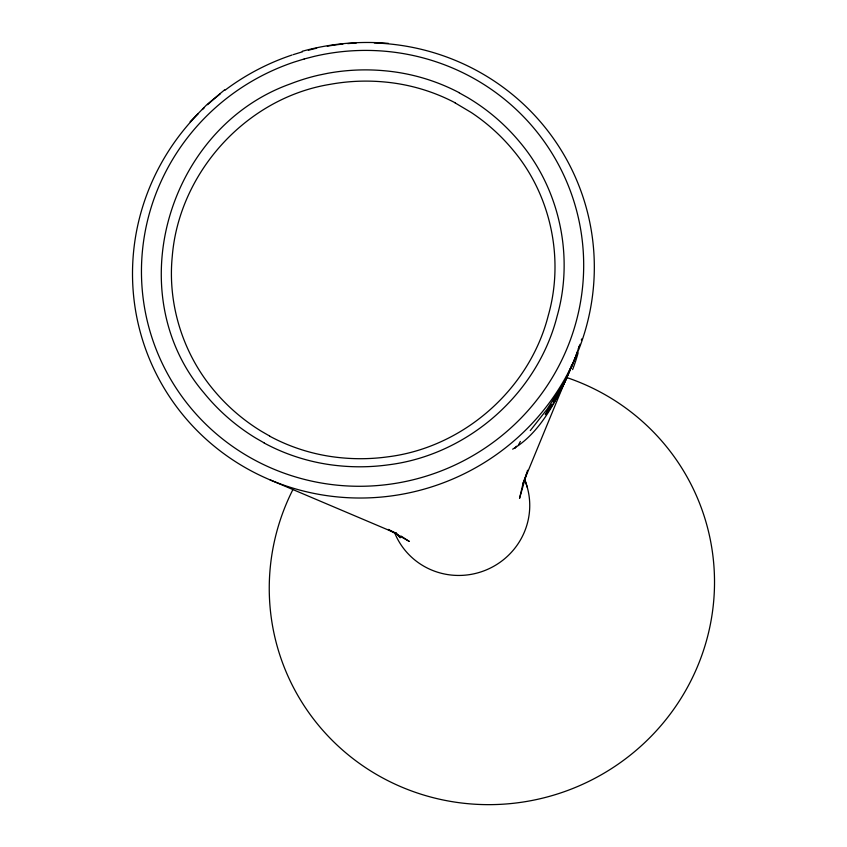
<?xml version="1.0" encoding="UTF-8"?>
<svg xmlns="http://www.w3.org/2000/svg" width="847" height="847" viewBox="0 0 847 847"><rect width="100%" height="100%" fill="white"/><g stroke="black" fill="none" stroke-linecap="round" stroke-linejoin="round"><path stroke-width="1.27" d="M514.86 448.423L516.374 446.231M522.652 485.151L519.55 498.364L527.565 470.265M526.728 473.272L522.694 484.166L570.762 367.439M581.349 340.018L581.645 338.969M578.893 346.794L579.115 346.063M578.183 349.07L578.427 348.297M579.697 345.375L580.047 344.295M578.988 347.545L579.348 346.455M577.125 352.236L577.4 351.441M571.28 365.936L571.799 364.443M577.972 350.51L578.48 349.028M576.849 353.051L575.674 356.333M577.442 351.992L574.594 359.435A106.51 50.195 -63.6 0 1 571.661 366.613M575.367 357.169C567.257 377.063 559.052 398.101 545.299 414.659M567.374 376.333C555.081 403.214 538.65 434.119 512.647 449.164M571.566 366.592L564.907 380.811L556.511 396.015M569.756 370.753L566.569 377.497M545.394 414.162L551.439 404.284M561.032 387.428L546.961 409.419L530.286 430.583M556.003 396.851L552.932 401.902M190.109 121.767L206.562 104.943L224.646 89.824M293.242 54.642L302.506 51.783M308.372 50.259L313.062 49.041A231.57 226.922 -22.2 0 1 316.609 48.247M302.263 51.275C330.256 43.557 359.509 40.868 388.434 43.388M270.045 479.857L396.481 533.483L388.117 529.417L409.302 541.434L401.023 536.066M459.106 92.768L467.713 97.596A207.346 203.185 -22.2 0 1 519.825 142.148C559.803 189.463 574.097 256.683 557.104 316.227C537.464 393.77 467.946 454.892 388.604 464.802A206.89 202.74 -22.2 0 1 339.34 465.797A198.558 194.577 -22.2 0 1 264.232 443.076M455.019 102.847L471.165 112.45A197.933 193.952 -22.2 0 1 512.859 149.877C550.857 194.884 564.473 258.801 548.295 315.423C529.619 389.207 463.51 447.396 388 456.808A197.097 193.137 -22.2 0 1 341.087 457.761A188.807 185.027 -22.2 0 1 269.674 436.173M269.738 436.078L261.596 431.398A197.637 193.667 -22.2 0 1 212.385 388.498C182.486 352.066 167.642 303.692 172.227 256.757C178.886 172.544 246.297 97.956 330.055 84.351A196.737 192.777 -22.2 0 1 383.458 81.884A188.934 185.133 -22.2 0 1 455.072 102.762M264.285 442.981L255.73 438.058A207.356 203.195 -22.2 0 1 204.074 393.029C118.686 293.062 168.034 127.474 290.457 83.864A198.473 194.492 -22.2 0 1 318.525 75.203L327.736 73.297A206.488 202.338 -22.2 0 1 383.839 70.703A198.696 194.715 -22.2 0 1 459.159 92.672M395.983 532.911L400.282 537.771L397.232 534.298M524.621 478.682L527.268 487.311M524.907 480.334A70.206 68.798 -22.2 0 1 485.32 570.317A70.206 68.798 -22.2 0 1 394.575 532.583M374.31 42.964A231.57 226.922 -22.2 0 1 584.726 332.268A231.57 226.922 -22.2 0 1 246.382 468.243A231.57 226.922 -22.2 0 1 198.24 113.72M202.422 109.559A231.57 226.922 -22.2 0 1 204.116 107.929M207.557 104.71A231.57 226.922 -22.2 0 1 220.125 93.985M224.794 90.375A231.57 226.922 -22.2 0 1 292.077 55.002M327.313 46.172A231.57 226.922 -22.2 0 1 342.908 44.055M347.725 43.61A231.57 226.922 -22.2 0 1 356.174 43.081M566.114 377.328A223.269 218.791 -22.2 0 1 698.51 664.037A223.269 218.791 -22.2 0 1 400.451 786.545A223.269 218.791 -22.2 0 1 292.871 489.64M578.099 352.913A39.925 7.041 -67.5 0 1 572.604 369.61M518.417 445.151A66.977 5.791 -53.2 0 1 520.376 441.456M566.982 377.381A99.702 41.619 -63.7 0 1 561.381 387.788M304.232 58.962L294.248 62.043A221.745 217.298 -22.2 0 0 209.516 427.756A221.745 217.298 -22.2 0 0 575.537 323.978A221.745 217.298 -22.2 0 0 314.343 56.347L304.232 58.962"/></g></svg>
